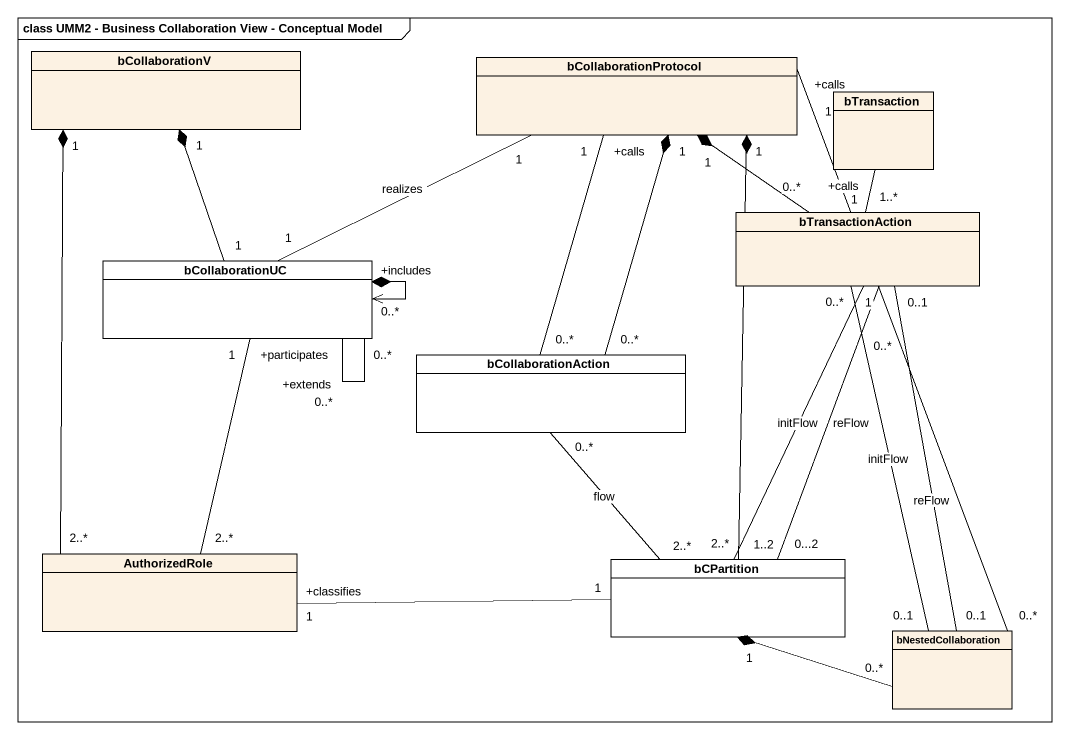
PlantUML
@startuml
mainframe class UMM2 - Business Collaboration View - Conceptual Model
hide circle
hide empty members
class bCollaborationV
class bCollaborationProtocol
class bTransaction
class bTransactionAction
class bCollaborationUC #FFFFFF
class bCollaborationAction #FFFFFF
class AuthorizedRole
class bCPartition #FFFFFF
class bNestedCollaboration
bCollaborationProtocol "1" *-- "0..*" bCollaborationAction
bTransactionAction "0..*" -up-* "1" bCollaborationProtocol
bTransactionAction "1..*" -up- "+calls\n1" bTransaction
bTransactionAction "0..*" -- "0...2" bCPartition : reFlow
bTransactionAction "0..1" -- "0..1" bNestedCollaboration : reFlow
bTransactionAction "1" -- "0..1" bNestedCollaboration : initFlow
bCollaborationUC "1" -up-* "1" bCollaborationV
bCollaborationUC "1" -right- "1" bCollaborationProtocol : realizes
bCollaborationUC "0..*" <--* "+includes" bCollaborationUC
bCollaborationUC "+extends\n0..*" -- "0..*" bCollaborationUC
bCollaborationAction "0..*" -up- "+calls\n1" bCollaborationProtocol
bCollaborationAction "0..*" -- "2..*" bCPartition : flow
AuthorizedRole "2..*" -up-* "1" bCollaborationV
AuthorizedRole "2..*" -up- "+participates\n1" bCollaborationUC
bCPartition "2..*" -up-* "1" bCollaborationProtocol
bCPartition "1..2" -up- "0..*" bTransactionAction : initFlow
bCPartition "1" -left- "+classifies\n1" AuthorizedRole
bNestedCollaboration "0..*" -up- "+calls\n1" bCollaborationProtocol
bNestedCollaboration "0..*" -left-* "1" bCPartition
@enduml
